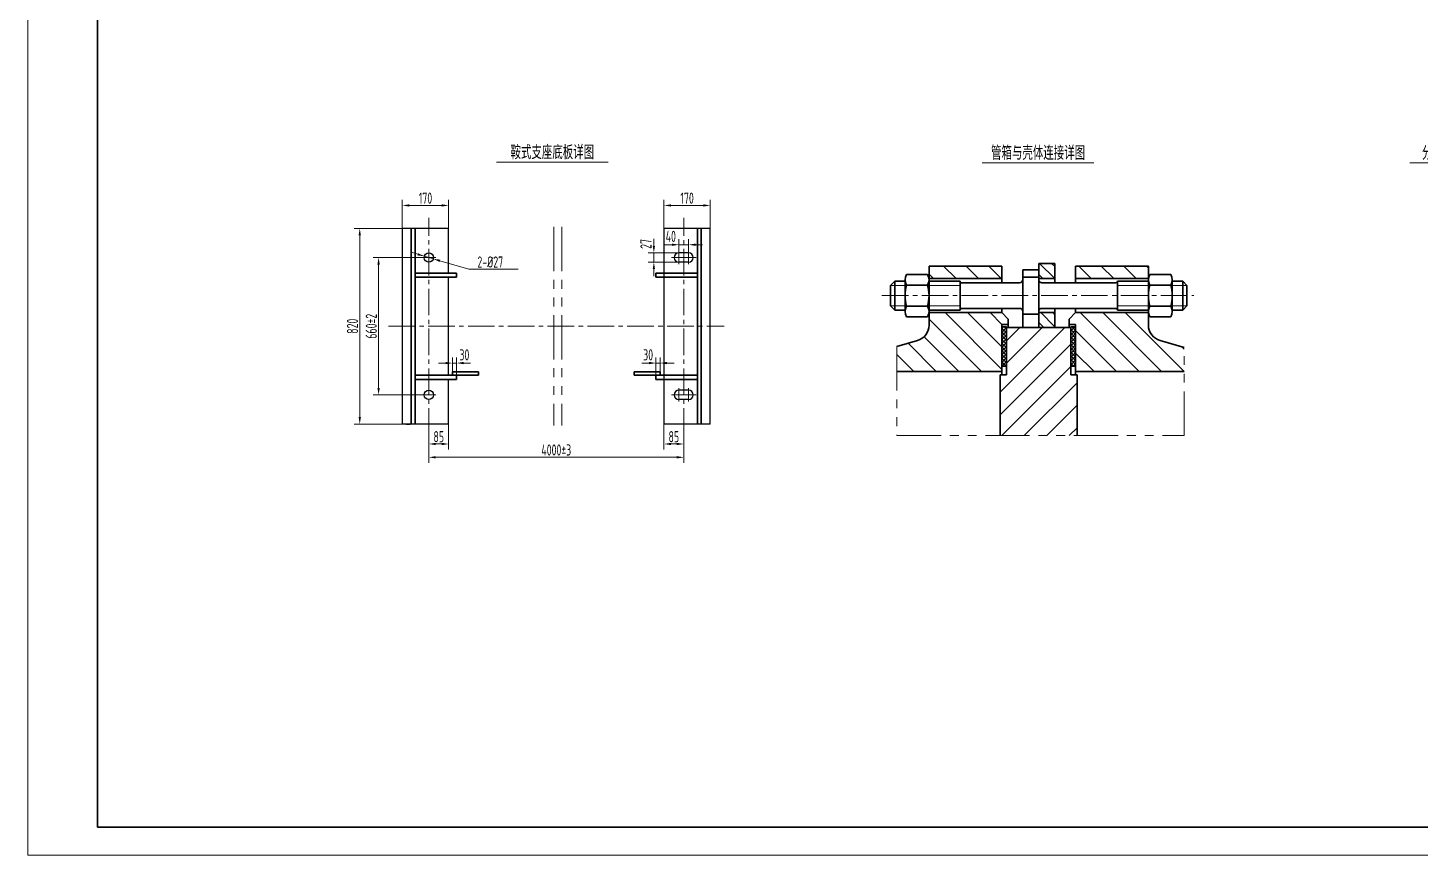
# Model space of a CAD drawing. Header units: millimetres. Extents: x 5765 to 6606, y -201 to 393.
# Drawn here: x 5765 to 6264.5, y -200.6 to 96.4 of the extents above; entities that cross this region are included whole.
import ezdxf
from ezdxf.enums import TextEntityAlignment as Align

# ---------------------------------------------------------------- set-up
doc = ezdxf.new("R2010")
doc.units = ezdxf.units.MM
doc.linetypes.add('CENTER2', pattern=[28.575, 19.05, -3.175, 3.175, -3.175])
doc.linetypes.add('PHANTOM2', pattern=[31.75, 15.875, -3.175, 3.175, -3.175, 3.175, -3.175])
for name, color, linetype, lineweight in [('1粗实线', 7, 'Continuous', 35), ('2细实线', 3, 'Continuous', 13), ('3中心线', 1, 'CENTER2', 13), ('5双点划线', 2, 'PHANTOM2', 13), ('6剖面线', 6, 'Continuous', 13), ('7文本', 2, 'Continuous', 13), ('8标注', 3, 'Continuous', 13), ('9图表', 4, 'Continuous', 13)]:
    doc.layers.add(name, color=color, linetype=linetype, lineweight=lineweight)
doc.styles.add('lanpec', font='bpec_e.shx', dxfattribs={"width": 0.75, "bigfont": 'hztxt.shx'})
doc.styles.add('lanpec-dim', font='bpec_e.shx', dxfattribs={"width": 0.75})
doc.dimstyles.new('lanpec', dxfattribs={"dimtxt": 4, "dimasz": 2.5, "dimexe": 2, "dimexo": 0, "dimtad": 1, "dimdsep": 46, "dimtxsty": 'lanpec-dim', "dimcen": 2.5, "dimclrd": 256, "dimclre": 256, "dimclrt": 256, "dimazin": 0, "dimtfac": 1, "dimtmove": 0, "dimatfit": 3, "dimfxl": 1, "dimlwd": -1, "dimlwe": -1, "dimarcsym": 0})
doc.dimstyles.new('lanpec$3', dxfattribs={"dimtxt": 4, "dimasz": 2.5, "dimexe": 2, "dimexo": 0, "dimtad": 1, "dimtih": 1, "dimtoh": 1, "dimdsep": 46, "dimtxsty": 'lanpec-dim', "dimcen": 2.5, "dimclrd": 256, "dimclre": 256, "dimclrt": 256, "dimazin": 0, "dimtfac": 1, "dimtmove": 0, "dimatfit": 3, "dimfxl": 1, "dimlwd": -1, "dimlwe": -1, "dimarcsym": 0})
pattern_1 = [(135, (5403.299, 1428.5364), (-4.041115, -4.041115), [])]
pattern_2 = [(45, (5403.29905, 1428.5364), (-0.6735192, 0.6735192), []), (135, (5403.29905, 1428.5364), (-0.6735192, -0.6735192), [])]

# ---------------------------------------------------------------- blocks, each defined once
blk = doc.blocks.new('A1')
at = {"layer": '1粗实线'}
blk.add_lwpolyline([(-816, 10), (-10, 10), (-10, 584), (-816, 584)], close=True, dxfattribs=at)
at = {"layer": '9图表'}
blk.add_lwpolyline([(-841, 0), (0, 0), (0, 594), (-841, 594)], close=True, dxfattribs=at)
blk = doc.blocks.new('*D25')
at = {"layer": '8标注', "transparency": 16777216}
for p, q in [((5899.36, 24.44), (5899.36, 34.68)), ((5901.86, 32.68), (5913.5, 32.68)), ((5916, 24.44), (5916, 34.68))]:
    blk.add_line(p, q, dxfattribs=at)
for points in [[(5901.86, 33.09), (5901.86, 32.26), (5899.36, 32.68)], [(5913.5, 33.09), (5913.5, 32.26), (5916, 32.68)]]:
    blk.add_solid(points, dxfattribs=at)
at = {"layer": 'Defpoints', "color": 0, "transparency": 16777216}
for p in [(5916, 32.68), (5899.36, 24.44), (5916, 24.44)]:
    blk.add_point(p, dxfattribs=at)
at = {"layer": '8标注', "transparency": 16777216, "insert": (5907.68, 35.3), "char_height": 4, "attachment_point": 5, "style": 'lanpec-dim'}
blk.add_mtext('170', dxfattribs=at)
blk = doc.blocks.new('*D46')
at = {"layer": '8标注', "transparency": 16777216}
for p, q in [((5993.23, 24.44), (5993.23, 34.68)), ((5995.73, 32.68), (6007.36, 32.68)), ((6009.86, 24.44), (6009.86, 34.68))]:
    blk.add_line(p, q, dxfattribs=at)
for points in [[(5995.73, 33.09), (5995.73, 32.26), (5993.23, 32.68)], [(6007.36, 33.09), (6007.36, 32.26), (6009.86, 32.68)]]:
    blk.add_solid(points, dxfattribs=at)
at = {"layer": 'Defpoints', "color": 0, "transparency": 16777216}
for p in [(6009.86, 32.68), (5993.23, 24.44), (6009.86, 24.44)]:
    blk.add_point(p, dxfattribs=at)
at = {"layer": '8标注', "transparency": 16777216, "insert": (6001.54, 35.3), "char_height": 4, "attachment_point": 5, "style": 'lanpec-dim'}
blk.add_mtext('170', dxfattribs=at)
blk = doc.blocks.new('*D26')
at = {"layer": '8标注', "transparency": 16777216}
for p, q in [((5908.88, -49.61), (5908.88, -59.73)), ((6000.34, -49.61), (6000.34, -59.73)), ((5911.38, -57.73), (5997.84, -57.73))]:
    blk.add_line(p, q, dxfattribs=at)
for points in [[(5911.38, -57.31), (5911.38, -58.15), (5908.88, -57.73)], [(5997.84, -57.31), (5997.84, -58.15), (6000.34, -57.73)]]:
    blk.add_solid(points, dxfattribs=at)
at = {"layer": 'Defpoints', "color": 0, "transparency": 16777216}
for p in [(5908.88, -49.61), (6000.34, -49.61), (6000.34, -57.73)]:
    blk.add_point(p, dxfattribs=at)
at = {"layer": '8标注', "transparency": 16777216, "insert": (5954.61, -55.1), "char_height": 4, "attachment_point": 5, "style": 'lanpec-dim'}
blk.add_mtext('4000%%P3', dxfattribs=at)
blk = doc.blocks.new('*D27')
at = {"layer": '8标注', "transparency": 16777216}
for p, q in [((5989.61, 18.14), (5989.61, 20.64)), ((5998.61, 15.64), (5987.61, 15.64)), ((5989.61, 15.64), (5989.61, 12.32)), ((5998.61, 12.32), (5987.61, 12.32)), ((5989.61, 9.82), (5989.61, 7.32))]:
    blk.add_line(p, q, dxfattribs=at)
for points in [[(5989.2, 18.14), (5990.03, 18.14), (5989.61, 15.64)], [(5989.2, 9.82), (5990.03, 9.82), (5989.61, 12.32)]]:
    blk.add_solid(points, dxfattribs=at)
at = {"layer": 'Defpoints', "color": 0, "transparency": 16777216}
for p in [(5998.61, 15.64), (5989.61, 12.32), (5998.61, 12.32)]:
    blk.add_point(p, dxfattribs=at)
at = {"layer": '8标注', "transparency": 16777216, "insert": (5986.78, 18.86), "char_height": 4, "attachment_point": 5, "rotation": 90, "style": 'lanpec-dim'}
blk.add_mtext('27', dxfattribs=at)
blk = doc.blocks.new('*D28')
at = {"layer": '8标注', "transparency": 16777216}
for p, q in [((5998.61, 15.64), (5998.61, 20.58)), ((6002.08, 15.64), (6002.08, 20.58)), ((5996.11, 18.58), (5993.61, 18.58)), ((6002.08, 18.58), (5998.61, 18.58)), ((6004.58, 18.58), (6007.08, 18.58))]:
    blk.add_line(p, q, dxfattribs=at)
for points in [[(5996.11, 19), (5996.11, 18.16), (5998.61, 18.58)], [(6004.58, 19), (6004.58, 18.16), (6002.08, 18.58)]]:
    blk.add_solid(points, dxfattribs=at)
at = {"layer": 'Defpoints', "color": 0, "transparency": 16777216}
for p in [(5998.61, 18.58), (5998.61, 15.64), (6002.08, 15.64)]:
    blk.add_point(p, dxfattribs=at)
at = {"layer": '8标注', "transparency": 16777216, "insert": (5995.69, 21.58), "char_height": 4, "attachment_point": 5, "style": 'lanpec-dim'}
blk.add_mtext('40', dxfattribs=at)
blk = doc.blocks.new('*D29')
at = {"layer": '8标注', "transparency": 16777216}
for p, q in [((5906.39, 13.98), (5888.86, 13.98)), ((5890.86, 11.48), (5890.86, -32.84)), ((5906.39, -35.34), (5888.86, -35.34))]:
    blk.add_line(p, q, dxfattribs=at)
for points in [[(5890.44, 11.48), (5891.28, 11.48), (5890.86, 13.98)], [(5890.44, -32.84), (5891.28, -32.84), (5890.86, -35.34)]]:
    blk.add_solid(points, dxfattribs=at)
at = {"layer": 'Defpoints', "color": 0, "transparency": 16777216}
for p in [(5906.39, 13.98), (5890.86, -35.34), (5906.39, -35.34)]:
    blk.add_point(p, dxfattribs=at)
at = {"layer": '8标注', "transparency": 16777216, "insert": (5888.24, -10.68), "char_height": 4, "attachment_point": 5, "rotation": 90, "style": 'lanpec-dim'}
blk.add_mtext('660%%P2', dxfattribs=at)
blk = doc.blocks.new('*D30')
at = {"layer": '8标注', "transparency": 16777216}
for p, q in [((5899.36, 24.44), (5882.1, 24.44)), ((5884.1, -43.3), (5884.1, 21.94)), ((5899.36, -45.8), (5882.1, -45.8))]:
    blk.add_line(p, q, dxfattribs=at)
for points in [[(5883.69, 21.94), (5884.52, 21.94), (5884.1, 24.44)], [(5883.69, -43.3), (5884.52, -43.3), (5884.1, -45.8)]]:
    blk.add_solid(points, dxfattribs=at)
at = {"layer": 'Defpoints', "color": 0, "transparency": 16777216}
for p in [(5884.1, 24.44), (5899.36, 24.44), (5899.36, -45.8)]:
    blk.add_point(p, dxfattribs=at)
at = {"layer": '8标注', "transparency": 16777216, "insert": (5881.48, -10.68), "char_height": 4, "attachment_point": 5, "rotation": 90, "style": 'lanpec-dim'}
blk.add_mtext('820', dxfattribs=at)
blk = doc.blocks.new('*D31')
at = {"layer": '8标注', "transparency": 16777216}
for p, q in [((5908.88, -45.8), (5908.88, -54.95)), ((5916, -45.8), (5916, -54.95)), ((5911.38, -52.95), (5913.5, -52.95))]:
    blk.add_line(p, q, dxfattribs=at)
for points in [[(5911.38, -52.54), (5911.38, -53.37), (5908.88, -52.95)], [(5913.5, -52.54), (5913.5, -53.37), (5916, -52.95)]]:
    blk.add_solid(points, dxfattribs=at)
at = {"layer": 'Defpoints', "color": 0, "transparency": 16777216}
for p in [(5908.88, -45.8), (5916, -45.8), (5916, -52.95)]:
    blk.add_point(p, dxfattribs=at)
at = {"layer": '8标注', "transparency": 16777216, "insert": (5912.44, -50.33), "char_height": 4, "attachment_point": 5, "style": 'lanpec-dim'}
blk.add_mtext('85', dxfattribs=at)
blk = doc.blocks.new('*D32')
at = {"layer": '8标注', "transparency": 16777216}
for p, q in [((5993.23, -45.8), (5993.23, -54.95)), ((6000.34, -45.8), (6000.34, -54.95)), ((5997.84, -52.95), (5995.73, -52.95))]:
    blk.add_line(p, q, dxfattribs=at)
for points in [[(5995.73, -52.54), (5995.73, -53.37), (5993.23, -52.95)], [(5997.84, -52.54), (5997.84, -53.37), (6000.34, -52.95)]]:
    blk.add_solid(points, dxfattribs=at)
at = {"layer": 'Defpoints', "color": 0, "transparency": 16777216}
for p in [(5993.23, -45.8), (6000.34, -45.8), (5993.23, -52.95)]:
    blk.add_point(p, dxfattribs=at)
at = {"layer": '8标注', "transparency": 16777216, "insert": (5996.78, -50.33), "char_height": 4, "attachment_point": 5, "style": 'lanpec-dim'}
blk.add_mtext('85', dxfattribs=at)
blk = doc.blocks.new('*D47')
at = {"layer": '8标注', "transparency": 16777216}
for p, q in [((5904.89, 15.16), (5902.49, 15.86)), ((5907.29, 14.45), (5910.48, 13.51)), ((5923.23, 9.75), (5912.87, 12.81)), ((5938, 9.75), (5923.23, 9.75))]:
    blk.add_line(p, q, dxfattribs=at)
for points in [[(5905, 15.56), (5904.77, 14.76), (5907.29, 14.45)], [(5912.99, 13.2), (5912.76, 12.41), (5910.48, 13.51)]]:
    blk.add_solid(points, dxfattribs=at)
at = {"layer": 'Defpoints', "color": 0, "transparency": 16777216}
for p in [(5907.29, 14.45), (5910.48, 13.51)]:
    blk.add_point(p, dxfattribs=at)
at = {"layer": '8标注', "transparency": 16777216, "insert": (5930.93, 12.38), "char_height": 4, "attachment_point": 5, "style": 'lanpec-dim'}
blk.add_mtext('2-%%C27', dxfattribs=at)
blk = doc.blocks.new('*D48')
at = {"layer": '8标注', "transparency": 16777216}
for p, q in [((5914.87, -23.9), (5912.37, -23.9)), ((5917.37, -26.99), (5917.37, -21.9)), ((5917.37, -23.9), (5918.86, -23.9)), ((5918.86, -28.26), (5918.86, -21.9)), ((5921.36, -23.9), (5923.86, -23.9))]:
    blk.add_line(p, q, dxfattribs=at)
for points in [[(5914.87, -23.48), (5914.87, -24.32), (5917.37, -23.9)], [(5921.36, -23.48), (5921.36, -24.32), (5918.86, -23.9)]]:
    blk.add_solid(points, dxfattribs=at)
at = {"layer": 'Defpoints', "color": 0, "transparency": 16777216}
for p in [(5918.86, -23.9), (5917.37, -26.99), (5918.86, -28.26)]:
    blk.add_point(p, dxfattribs=at)
at = {"layer": '8标注', "transparency": 16777216, "insert": (5921.65, -20.95), "char_height": 4, "attachment_point": 5, "style": 'lanpec-dim'}
blk.add_mtext('30', dxfattribs=at)
blk = doc.blocks.new('*D33')
at = {"layer": '8标注', "transparency": 16777216}
for p, q in [((5987.86, -23.9), (5985.36, -23.9)), ((5990.36, -28.26), (5990.36, -21.9)), ((5991.85, -23.9), (5990.36, -23.9)), ((5991.85, -26.99), (5991.85, -21.9)), ((5994.35, -23.9), (5996.85, -23.9))]:
    blk.add_line(p, q, dxfattribs=at)
for points in [[(5987.86, -23.48), (5987.86, -24.32), (5990.36, -23.9)], [(5994.35, -23.48), (5994.35, -24.32), (5991.85, -23.9)]]:
    blk.add_solid(points, dxfattribs=at)
at = {"layer": 'Defpoints', "color": 0, "transparency": 16777216}
for p in [(5990.36, -23.9), (5990.36, -28.26), (5991.85, -26.99)]:
    blk.add_point(p, dxfattribs=at)
at = {"layer": '8标注', "transparency": 16777216, "insert": (5987.57, -20.95), "char_height": 4, "attachment_point": 5, "style": 'lanpec-dim'}
blk.add_mtext('30', dxfattribs=at)
blk = doc.blocks.new('*U55')
at = {"layer": '2细实线'}
blk.add_line((-20, 0), (20, 0), dxfattribs=at)
at = {"layer": '7文本', "style": 'lanpec', "width": 0.75}
for tag, height, p in [('节点图名称', 5, (0, 3.5)), ('比例', 4, (0, -3.25))]:
    blk.add_attdef(tag, text='', height=height, dxfattribs=at).set_placement(p, align=Align.MIDDLE_CENTER)
blk = doc.blocks.new('*U56')
at = {"layer": '2细实线'}
blk.add_line((-20, 0), (20, 0), dxfattribs=at)
at = {"layer": '7文本', "style": 'lanpec', "width": 0.75}
for tag, height, p in [('节点图名称', 5, (0, 3.5)), ('比例', 4, (0, -3.25))]:
    blk.add_attdef(tag, text='', height=height, dxfattribs=at).set_placement(p, align=Align.MIDDLE_CENTER)
blk = doc.blocks.new('*U53')
at = {"layer": '2细实线'}
blk.add_line((-25, 0), (25, 0), dxfattribs=at)
at = {"layer": '7文本', "style": 'lanpec', "width": 0.75}
for tag, height, p in [('节点图名称', 5, (0, 3.5)), ('比例', 4, (0, -3.25))]:
    blk.add_attdef(tag, text='', height=height, dxfattribs=at).set_placement(p, align=Align.MIDDLE_CENTER)

msp = doc.modelspace()

# ---------------------------------------------------------------- hatches: boundary and pattern name
at = {"layer": '6剖面线', "ltscale": 0.5}
h = msp.add_hatch(dxfattribs=at)
h.set_pattern_fill('ANSI31', color=256, scale=1.8, angle=90, style=0)
h.set_pattern_definition(pattern_1)
h.paths.add_polyline_path([(6114.441, 6.416), (6114.441, 10.871), (6088.329, 10.871), (6088.329, 6.416)])
edge = h.paths.add_edge_path()
edge.add_line((6114.441, -10.019), (6116.745, -10.019))
edge.add_line((6116.745, -10.019), (6116.745, -8.099))
edge.add_line((6116.745, -8.099), (6114.441, -5.795))
edge.add_line((6114.441, -5.795), (6088.329, -5.795))
edge.add_line((6088.329, -5.795), (6088.329, -10.282))
edge.add_arc((6082.569, -10.282), 5.76, 285.9454, 360, ccw=False)
edge.add_line((6084.151, -15.821), (6076.801, -17.92))
edge.add_line((6076.801, -17.92), (6076.801, -26.915))
edge.add_line((6076.801, -26.915), (6114.441, -26.915))
edge.add_line((6114.441, -26.915), (6114.441, -10.019))
h = msp.add_hatch(dxfattribs=at)
h.set_pattern_fill('ANSI31', color=256, scale=0.96, angle=90, style=0)
h.set_pattern_definition([(135, (-8411.7427, -2595.6698), (-2.1552615, -2.1552615), [])])
h.paths.add_polyline_path([(6133.449, 11.831), (6127.689, 11.831), (6127.689, 6.416), (6133.449, 6.416)])
h.paths.add_polyline_path([(6133.449, -5.795), (6127.689, -5.795), (6127.689, -11.171), (6133.449, -11.171)])
h = msp.add_hatch(dxfattribs=at)
h.set_pattern_fill('ANSI31', color=256, scale=1.8, angle=90, style=0)
h.set_pattern_definition(pattern_1)
h.paths.add_polyline_path([(6171.226, -15.821, -0.3348603), (6167.049, -10.282), (6167.049, -5.795), (6140.937, -5.795), (6138.633, -8.099), (6138.633, -10.019), (6140.937, -10.019), (6140.937, -26.915), (6179.894, -26.915), (6179.894, -18.297)])
h.paths.add_polyline_path([(6140.937, 10.871), (6140.937, 6.416), (6167.049, 6.416), (6167.049, 10.871)])
at = {"layer": '6剖面线'}
h = msp.add_hatch(dxfattribs=at)
h.set_pattern_fill('ANSI31', color=256, scale=1.8, angle=180, style=0)
h.set_pattern_definition([(225, (6115.3945, -32.818), (4.0411, -4.0411), [])])
h.paths.add_polyline_path([(6116.169, -11.171), (6116.169, -28.091), (6115.017, -28.091), (6116.169, -49.955), (6141.513, -49.955), (6141.513, -28.091), (6139.209, -28.091), (6139.209, -11.171)])
h.paths.add_polyline_path([(6115.017, -28.091), (6113.865, -28.091), (6113.865, -49.955), (6116.169, -49.955)])
at = {"layer": '6剖面线', "ltscale": 0.5}
h = msp.add_hatch(dxfattribs=at)
h.set_pattern_fill('ANSI37', color=256, scale=0.3, style=0)
h.set_pattern_definition(pattern_2)
h.paths.add_polyline_path([(6114.441, -24.995), (6116.169, -24.995), (6116.169, -10.915), (6114.441, -10.915)])
h = msp.add_hatch(dxfattribs=at)
h.set_pattern_fill('ANSI37', color=256, scale=0.3, style=0)
h.set_pattern_definition(pattern_2)
h.paths.add_polyline_path([(6140.937, -10.915), (6139.209, -10.915), (6139.209, -24.995), (6140.937, -24.995)])

# ---------------------------------------------------------------- linework, layer by layer
for p, q in [((5915.997, 24.438), (5899.365, 24.438)), ((5899.365, 24.438), (5899.365, -45.796)), ((5915.997, 8.39), (5915.997, 24.438)), ((6009.858, 24.438), (5993.226, 24.438)), ((5993.226, 24.438), (5993.226, -45.796)), ((6009.858, -45.796), (6009.858, 24.438)), ((6002.076, 15.644), (5998.608, 15.644)), ((6002.076, 12.318), (5998.608, 12.318)), ((5915.997, -28.263), (5915.997, 6.905)), ((5915.997, -45.796), (5915.997, -29.748)), ((6002.076, -33.676), (5998.608, -33.676)), ((6002.076, -37.002), (5998.608, -37.002)), ((5915.997, -45.796), (5899.365, -45.796)), ((5900.805, -45.796), (5902.245, -45.796)), ((6009.858, -45.796), (5993.226, -45.796))]:
    msp.add_line(p, q)
at = {"ltscale": 2}
for centre in [(5908.881, 13.981), (5908.881, -35.339)]:
    msp.add_circle(centre, 1.663, dxfattribs=at)
for centre, start, end in [((5998.608, 13.981), 90, 270), ((6002.076, 13.981), 270, 90), ((5998.608, -35.339), 90, 270), ((6002.076, -35.339), 270, 90)]:
    msp.add_arc(centre, 1.663, start, end)
at = {"layer": '1粗实线'}
for p, q in [((5902.591, 24.438), (5902.591, -45.796)), ((5903.953, 24.438), (5903.953, -45.796)), ((6005.27, 24.438), (6005.27, -45.796)), ((6006.632, 24.438), (6006.632, -45.796)), ((6088.329, 10.871), (6114.441, 10.871)), ((6088.329, 10.871), (6088.329, -10.282)), ((6114.441, 10.871), (6114.441, 4.88)), ((6133.449, 11.831), (6127.689, 11.831)), ((6127.689, 11.831), (6127.689, -11.171)), ((6133.449, 4.88), (6133.449, 11.831)), ((6167.049, 10.871), (6140.937, 10.871)), ((6140.937, 10.871), (6140.937, 4.88)), ((6167.049, 10.871), (6167.049, -10.282)), ((5903.953, 8.39), (5918.862, 8.39)), ((5903.953, 6.905), (5918.862, 6.905)), ((5918.862, 8.39), (5918.862, 6.905)), ((6005.27, 8.39), (5990.36, 8.39)), ((5990.36, 8.39), (5990.36, 6.905)), ((6005.27, 6.905), (5990.36, 6.905)), ((6076.041, 5.495), (6074.505, 3.959)), ((6079.765, 5.495), (6076.041, 5.495)), ((6076.041, 5.495), (6076.041, -4.873)), ((6079.765, -5.392), (6079.765, 6.013)), ((6087.796, 7.914), (6080.298, 7.914)), ((6088.329, 6.416), (6114.441, 6.416)), ((6088.329, -5.392), (6088.329, 6.013)), ((6099.465, 5.495), (6088.329, 5.495)), ((6099.465, 5.495), (6099.465, -4.873)), ((6099.465, 5.495), (6099.465, 5.456)), ((6121.929, 9.527), (6127.689, 9.527)), ((6121.929, 9.527), (6121.929, -11.171)), ((6121.929, 6.927), (6127.689, 6.927)), ((6127.689, 6.416), (6133.449, 6.416)), ((6127.689, 6.032), (6127.689, 6.071)), ((6167.049, 6.416), (6140.937, 6.416)), ((6155.913, 5.495), (6167.049, 5.495)), ((6155.913, 5.495), (6155.913, -4.873)), ((6155.913, 5.495), (6155.913, 5.456)), ((6167.049, -5.392), (6167.049, 6.013)), ((6175.14, 7.914), (6167.52, 7.914)), ((6175.612, -5.392), (6175.612, 6.013)), ((6175.612, 5.495), (6179.337, 5.495)), ((6179.337, 5.495), (6180.873, 3.959)), ((6179.337, 5.495), (6179.337, -4.873)), ((6074.505, 3.959), (6074.505, -3.337)), ((6087.796, 4.112), (6080.298, 4.112)), ((6100.041, 4.88), (6120.777, 4.88)), ((6128.841, 4.88), (6155.337, 4.88)), ((6175.14, 4.112), (6167.52, 4.112)), ((6180.873, 3.959), (6180.873, -3.337)), ((6076.041, -4.873), (6074.505, -3.337)), ((6079.765, -4.873), (6076.041, -4.873)), ((6087.796, -3.491), (6080.298, -3.491)), ((6099.465, -4.873), (6088.329, -4.873)), ((6100.041, -4.259), (6120.777, -4.259)), ((6114.441, -4.259), (6114.441, -5.795)), ((6128.841, -4.259), (6155.337, -4.259)), ((6133.449, -11.171), (6133.449, -4.259)), ((6140.937, -4.259), (6140.937, -5.795)), ((6155.913, -4.873), (6167.049, -4.873)), ((6175.14, -3.491), (6167.52, -3.491)), ((6175.612, -4.873), (6179.337, -4.873)), ((6179.337, -4.873), (6180.873, -3.337)), ((6087.796, -7.293), (6080.298, -7.293)), ((6114.441, -5.795), (6088.329, -5.795)), ((6114.441, -5.795), (6116.745, -8.099)), ((6116.745, -8.099), (6116.745, -11.171)), ((6121.929, -6.305), (6127.689, -6.305)), ((6127.689, -5.795), (6133.449, -5.795)), ((6140.937, -5.795), (6138.633, -8.099)), ((6138.633, -8.099), (6138.633, -11.171)), ((6140.937, -5.795), (6167.049, -5.795)), ((6175.14, -7.293), (6167.52, -7.293)), ((6114.441, -10.019), (6116.745, -10.019)), ((6114.441, -10.019), (6114.441, -28.091)), ((6114.441, -10.915), (6116.169, -10.915)), ((6116.169, -10.915), (6116.169, -28.091)), ((6116.169, -10.979), (6116.169, -24.995)), ((6116.169, -11.171), (6139.209, -11.171)), ((6140.937, -10.019), (6138.633, -10.019)), ((6140.937, -10.915), (6139.209, -10.915)), ((6139.209, -10.915), (6139.209, -24.995)), ((6139.209, -10.979), (6139.209, -28.091)), ((6140.937, -10.019), (6140.937, -28.091)), ((6076.801, -17.92), (6084.151, -15.821)), ((6179.894, -18.297), (6171.226, -15.821)), ((5903.953, -28.263), (5918.862, -28.263)), ((5903.953, -29.748), (5918.862, -29.748)), ((5916.693, -28.263), (5926.704, -28.263)), ((5917.37, -28.263), (5917.37, -26.995)), ((5917.37, -26.995), (5926.704, -26.995)), ((5918.862, -29.748), (5918.862, -28.263)), ((5926.704, -26.995), (5926.704, -28.263)), ((5991.853, -26.995), (5982.519, -26.995)), ((5982.519, -26.995), (5982.519, -28.263)), ((5992.53, -28.263), (5982.519, -28.263)), ((6005.27, -28.263), (5990.36, -28.263)), ((5990.36, -29.748), (5990.36, -28.263)), ((6005.27, -29.748), (5990.36, -29.748)), ((5991.853, -26.995), (5991.853, -28.263)), ((6076.801, -26.915), (6114.441, -26.915)), ((6116.169, -28.091), (6113.865, -28.091)), ((6113.865, -28.091), (6113.865, -49.955)), ((6116.169, -24.995), (6114.441, -24.995)), ((6139.209, -24.995), (6140.937, -24.995)), ((6139.209, -28.091), (6141.513, -28.091)), ((6140.937, -26.915), (6179.894, -26.915)), ((6141.513, -28.091), (6141.513, -49.955))]:
    msp.add_line(p, q, dxfattribs=at)
for centre, radius, start, end in [((6083.421, 6.013), 3.656, 148.67241, 211.32759), ((6084.673, 6.013), 3.656, 328.67241, 31.32759), ((6100.041, 5.456), 0.576, 180, 270), ((6120.777, 6.032), 1.152, 270, 0), ((6128.841, 6.032), 1.152, 180, 270), ((6155.337, 5.456), 0.576, 270, 0), ((6171.113, 6.013), 4.065, 152.12072, 207.87928), ((6171.547, 6.013), 4.065, 332.12072, 27.87928), ((6093.589, 0.311), 13.824, 164.03799, 195.96201), ((6074.505, 0.311), 13.824, 344.03799, 15.96201), ((6182.601, 0.311), 15.552, 165.851, 194.149), ((6160.06, 0.311), 15.552, 345.851, 14.149), ((6083.421, -5.392), 3.656, 148.67241, 211.32759), ((6084.673, -5.392), 3.656, 328.67241, 31.32759), ((6100.041, -4.835), 0.576, 90, 180), ((6120.777, -5.411), 1.152, 0, 90), ((6128.841, -5.411), 1.152, 90, 180), ((6155.337, -4.835), 0.576, 0, 90), ((6171.113, -5.392), 4.065, 152.12072, 207.87928), ((6171.547, -5.392), 4.065, 332.12072, 27.87928), ((6082.569, -10.282), 5.76, 285.9454, 0), ((6172.809, -10.282), 5.76, 180, 254.0546)]:
    msp.add_arc(centre, radius, start, end, dxfattribs=at)
at = {"layer": '2细实线'}
for p, q in [((5934.968, 9.755), (5940.975, 9.755)), ((6074.505, 3.959), (6079.765, 3.959)), ((6088.329, 3.959), (6099.465, 3.959)), ((6167.049, 3.959), (6155.913, 3.959)), ((6180.873, 3.959), (6175.612, 3.959)), ((6074.505, -3.337), (6079.765, -3.337)), ((6088.329, -3.337), (6099.465, -3.337)), ((6167.049, -3.337), (6155.913, -3.337)), ((6180.873, -3.337), (6175.612, -3.337))]:
    msp.add_line(p, q, dxfattribs=at)
at = {"layer": '3中心线', "ltscale": 0.5}
for p, q in [((5908.881, -49.608), (5908.881, 28.25)), ((6000.342, -49.608), (6000.342, 28.25)), ((6071.458, 0.311), (6183.292, 0.311)), ((5894.365, -10.679), (6014.858, -10.679))]:
    msp.add_line(p, q, dxfattribs=at)
at = {"layer": '3中心线'}
for p, q in [((5998.608, 11.577), (5998.608, 16.385)), ((6002.076, 11.577), (6002.076, 16.385)), ((5911.375, 13.981), (5906.386, 13.981)), ((5995.893, 13.981), (6004.791, 13.981)), ((5998.608, -32.935), (5998.608, -37.743)), ((6002.076, -32.935), (6002.076, -37.743)), ((5911.375, -35.339), (5906.386, -35.339)), ((5995.893, -35.339), (6004.791, -35.339))]:
    msp.add_line(p, q, dxfattribs=at)
at = {"layer": '5双点划线'}
for p, q in [((5953.739, 25.007), (5953.739, -46.365)), ((5956.596, 25.007), (5956.596, -46.365)), ((6076.801, -17.92), (6076.801, -49.955)), ((6179.894, -49.955), (6179.894, -18.297)), ((6076.801, -49.955), (6179.894, -49.955))]:
    msp.add_line(p, q, dxfattribs=at)

# ---------------------------------------------------------------- block references
for name, p, values in [('*U55', (5953.178, 48.275), {'节点图名称': '鞍式支座底板详图'}), ('*U56', (6127.458, 48.035), {'节点图名称': '管箱与壳体连接详图'}), ('*U53', (6285.818, 48.035), {'节点图名称': '分程隔板与管板连接详图'})]:
    msp.add_blockref(name, p).add_auto_attribs(values)
at = {"layer": '2细实线'}
msp.add_blockref('A1', (6606.028, -200.559), dxfattribs=at)

# ---------------------------------------------------------------- dimensions: what is measured, and where the dimension line sits
at = {"layer": '8标注'}
for base, p1, p2, text, picture, middle in [((5915.997, 32.677), (5899.365, 24.438), (5915.997, 24.438), '170', '*D25', (5907.681, 35.302)), ((6009.858, 32.677), (5993.226, 24.438), (6009.858, 24.438), '170', '*D46', (6001.542, 35.302)), ((6000.342, -57.73), (5908.881, -49.608), (6000.342, -49.608), '4000%%P3', '*D26', (5954.611, -55.105)), ((5993.226, -52.955), (6000.342, -45.796), (5993.226, -45.796), '85', '*D32', (5996.784, -50.33))]:
    dim = msp.add_linear_dim(base=base, p1=p1, p2=p2, text=text, dimstyle='lanpec', dxfattribs=at)
    dim.commit()
    dim.dimension.update_dxf_attribs({"geometry": picture, "text_midpoint": middle})
for base, p1, p2, angle, text, picture, middle in [((5884.104, 24.438), (5899.365, -45.796), (5899.365, 24.438), 90, '820', '*D30', (5881.479, -10.679)), ((5890.861, -35.339), (5906.386, 13.981), (5906.386, -35.339), 90, '660%%P2', '*D29', (5888.236, -10.679)), ((5915.997, -52.955), (5908.881, -45.796), (5915.997, -45.796), 180, '85', '*D31', (5912.439, -50.33))]:
    dim = msp.add_linear_dim(base=base, p1=p1, p2=p2, angle=angle, text=text, dimstyle='lanpec', dxfattribs=at)
    dim.commit()
    dim.dimension.update_dxf_attribs({"geometry": picture, "text_midpoint": middle})
for base, p1, p2, angle, text, picture, middle in [((5989.612, 12.318), (5998.608, 15.644), (5998.608, 12.318), 90, '27', '*D27', (5986.783, 18.863)), ((5998.608, 18.581), (6002.076, 15.644), (5998.608, 15.644), 180, '40', '*D28', (5995.686, 21.584)), ((5990.36, -23.899), (5991.853, -26.995), (5990.36, -28.263), 180, '30', '*D33', (5987.572, -20.949))]:
    dim = msp.add_linear_dim(base=base, p1=p1, p2=p2, angle=angle, text=text, dimstyle='lanpec', override={"dimtmove": 2}, dxfattribs=at)
    dim.commit()
    dim.dimension.update_dxf_attribs({"geometry": picture, "text_midpoint": middle, "dimtype": 160})
dim = msp.add_diameter_dim_2p(p1=(5907.285, 14.451), p2=(5910.476, 13.511), text='2-%%C27', dimstyle='lanpec$3', dxfattribs=at)
dim.commit()
dim.dimension.update_dxf_attribs({"geometry": '*D47', "text_midpoint": (5930.928, 9.755), "dimtype": 163})
dim = msp.add_linear_dim(base=(5918.862, -23.899), p1=(5917.37, -26.995), p2=(5918.862, -28.263), text='30', dimstyle='lanpec', override={"dimtmove": 2}, dxfattribs=at)
dim.commit()
dim.dimension.update_dxf_attribs({"geometry": '*D48', "text_midpoint": (5921.65, -20.949), "dimtype": 160})

doc.saveas('drawing.dxf')
